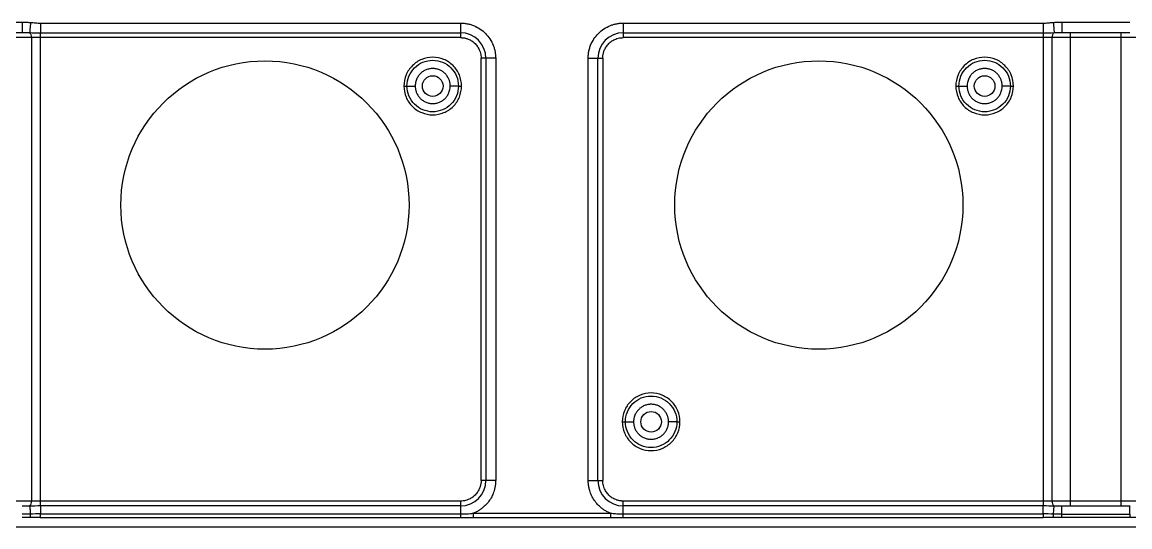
# Model space of a CAD drawing. Header units: millimetres. Extents: x -1 to 1576, y 30 to 633.
# Drawn here: x 930.4 to 1038, y 129.6 to 178.6 of the extents above; entities that cross this region are included whole.
import ezdxf

# ---------------------------------------------------------------- set-up
doc = ezdxf.new("R2010")
doc.units = ezdxf.units.MM

msp = doc.modelspace()

# ---------------------------------------------------------------- linework, layer by layer
at = {"color": 7, "linetype": 'Continuous', "lineweight": 25}
for p, q in [((923.77, 178.61), (930.39, 178.61)), ((923.77, 177.61), (930.39, 177.61)), ((932.18, 178.53), (972.99, 178.53)), ((972.99, 178.53), (972.99, 177.11)), ((988.81, 178.53), (1029.62, 178.53)), ((988.81, 178.53), (988.81, 177.11)), ((1031.36, 177.61), (1031.41, 177.62)), ((1031.41, 178.61), (1038.03, 178.61)), ((1031.41, 177.61), (1038.03, 177.61)), ((1032.24, 177.61), (1032.24, 131.61)), ((1037.2, 131.61), (1037.2, 177.61)), ((972.99, 177.11), (881.17, 177.11)), ((931.31, 177.11), (931.31, 132.11)), ((932.18, 177.58), (972.99, 177.58)), ((932.18, 131.64), (932.18, 177.58)), ((988.81, 177.58), (1029.62, 177.58)), ((1080.63, 177.11), (988.81, 177.11)), ((1029.62, 177.58), (1029.62, 131.64)), ((1030.5, 132.11), (1030.5, 177.11)), ((976.41, 175.11), (974.99, 175.11)), ((974.99, 134.11), (974.99, 175.11)), ((975.46, 175.11), (975.46, 134.11)), ((976.41, 175.11), (976.41, 134.11)), ((985.4, 134.11), (985.4, 175.11)), ((985.4, 175.11), (986.81, 175.11)), ((986.34, 134.11), (986.34, 175.11)), ((986.81, 175.11), (986.81, 134.11)), ((976.41, 134.11), (974.99, 134.11)), ((985.4, 134.11), (986.81, 134.11)), ((972.99, 132.11), (881.17, 132.11)), ((930.44, 131.61), (930.39, 131.61)), ((972.99, 131.64), (932.18, 131.64)), ((972.99, 132.11), (972.99, 130.87)), ((988.81, 130.87), (988.81, 132.11)), ((1080.63, 132.11), (988.81, 132.11)), ((1029.62, 131.64), (988.81, 131.64)), ((1031.41, 131.6), (1031.31, 131.61)), ((1038.03, 131.61), (1031.41, 131.61)), ((1038.08, 131.61), (1038.03, 131.61)), ((932.18, 130.87), (972.99, 130.87)), ((972.99, 130.5), (932.18, 130.5)), ((974.25, 130.94), (987.55, 130.94)), ((987.55, 130.5), (974.25, 130.5)), ((988.81, 130.87), (1029.62, 130.87)), ((1029.62, 130.5), (988.81, 130.5)), ((1031.41, 130.84), (1038.03, 130.84)), ((1038.03, 130.51), (1031.41, 130.51)), ((1038.03, 130.84), (1038.03, 130.51)), ((866.85, 129.61), (1148.02, 129.61))]:
    msp.add_line(p, q, dxfattribs=at)
for centre in [(953.99, 160.86), (1007.81, 160.86)]:
    msp.add_circle(centre, 14, dxfattribs=at)
at = {"color": 141}
for centre in [(970.29, 172.41), (1023.92, 172.41), (991.51, 139.81)]:
    msp.add_circle(centre, 1, dxfattribs=at)
at = {"color": 7, "linetype": 'Continuous', "lineweight": 25}
for centre, radius, start, end in [((930.75, 177.19), 0.562, 352.1767, 47.5651), ((972.99, 175.11), 2.47, 0, 90), ((988.81, 175.11), 2.47, 90, 180), ((1031.05, 177.19), 0.562, 132.435, 187.8232), ((972.99, 134.11), 2.47, 270, 360), ((988.81, 134.11), 2.47, 180, 270), ((930.75, 132.04), 0.562, 312.435, 7.8232), ((1031.05, 132.04), 0.562, 172.1767, 227.5651)]:
    msp.add_arc(centre, radius, start, end, dxfattribs=at)
for points, knots in [([(930.39, 178.61), (930.54, 178.61), (930.82, 178.61), (931.09, 178.59), (931.21, 178.59)], [0, 0, 0, 0, 0.556213, 1, 1, 1, 1]), ([(930.39, 178.61), (930.39, 178.48), (930.39, 178.35), (930.39, 178.11), (930.39, 178), (930.39, 177.81), (930.39, 177.74), (930.39, 177.64), (930.39, 177.61), (930.39, 177.61)], [0, 0, 0, 0, 0.25, 0.25, 0.5, 0.5, 0.75, 0.75, 1, 1, 1, 1]), ([(931.21, 178.59), (931.19, 178.35), (931.17, 178.12), (931.14, 177.77), (931.13, 177.64), (931.13, 177.6)], [0, 0, 0, 0, 0.5, 0.5, 1, 1, 1, 1]), ([(931.21, 178.59), (931.29, 178.58), (931.46, 178.57), (931.71, 178.54), (931.95, 178.53), (932.1, 178.53), (932.18, 178.53)], [0, 0, 0, 0, 0.26275, 0.514851, 0.767475, 1, 1, 1, 1]), ([(932.18, 178.53), (932.18, 178.32), (932.18, 178.12), (932.18, 177.78), (932.18, 177.65), (932.18, 177.58)], [0, 0, 0, 0, 0.5, 0.5, 1, 1, 1, 1]), ([(972.99, 178.53), (973.05, 178.53), (973.18, 178.52), (973.36, 178.51), (973.54, 178.48), (973.72, 178.45), (973.9, 178.41), (974.07, 178.35), (974.41, 178.23), (974.88, 177.99), (975.42, 177.54), (975.87, 177), (976.13, 176.49), (976.28, 176.07), (976.35, 175.75), (976.4, 175.44), (976.4, 175.22), (976.41, 175.11)], [0, 0, 0, 0, 0.034552, 0.068858, 0.103016, 0.137128, 0.171294, 0.205615, 0.240191, 0.37006, 0.500029, 0.629897, 0.759866, 0.820152, 0.879909, 0.939678, 1, 1, 1, 1]), ([(985.4, 175.11), (985.4, 175.17), (985.4, 175.3), (985.41, 175.48), (985.44, 175.66), (985.47, 175.84), (985.52, 176.02), (985.57, 176.2), (985.69, 176.53), (985.94, 177), (986.38, 177.54), (986.92, 177.99), (987.43, 178.25), (987.86, 178.4), (988.17, 178.47), (988.49, 178.52), (988.7, 178.52), (988.81, 178.53)], [0, 0, 0, 0, 0.034552, 0.068858, 0.103016, 0.137128, 0.171294, 0.205615, 0.240191, 0.37006, 0.500029, 0.629897, 0.759866, 0.820152, 0.879909, 0.939678, 1, 1, 1, 1]), ([(1029.62, 178.53), (1029.7, 178.53), (1029.86, 178.53), (1030.09, 178.54), (1030.34, 178.57), (1030.51, 178.58), (1030.59, 178.59)], [0, 0, 0, 0, 0.232371, 0.485289, 0.737412, 1, 1, 1, 1]), ([(1029.62, 178.53), (1029.62, 178.32), (1029.62, 178.12), (1029.62, 177.78), (1029.62, 177.65), (1029.62, 177.58)], [0, 0, 0, 0, 0.5, 0.5, 1, 1, 1, 1]), ([(1030.59, 178.59), (1030.65, 178.59), (1030.77, 178.6), (1030.96, 178.61), (1031.18, 178.61), (1031.33, 178.61), (1031.41, 178.61)], [0, 0, 0, 0, 0.207871, 0.443757, 0.707773, 1, 1, 1, 1]), ([(1030.59, 178.59), (1030.61, 178.35), (1030.63, 178.12), (1030.66, 177.77), (1030.67, 177.64), (1030.67, 177.6)], [0, 0, 0, 0, 0.5, 0.5, 1, 1, 1, 1]), ([(1031.41, 178.61), (1031.41, 178.35), (1031.41, 178.09), (1031.41, 177.72), (1031.41, 177.61), (1031.41, 177.61)], [0, 0, 0, 0, 0.5, 0.5, 1, 1, 1, 1]), ([(972.99, 177.11), (973.03, 177.11), (973.12, 177.11), (973.24, 177.1), (973.37, 177.08), (973.49, 177.05), (973.61, 177.02), (973.82, 176.94), (974.1, 176.8), (974.41, 176.54), (974.67, 176.22), (974.84, 175.9), (974.93, 175.61), (974.98, 175.36), (974.99, 175.2), (974.99, 175.11)], [0, 0, 0, 0, 0.040276, 0.080243, 0.120058, 0.159883, 0.199877, 0.240199, 0.370043, 0.500057, 0.629901, 0.759916, 0.840121, 0.919721, 1, 1, 1, 1]), ([(986.81, 175.11), (986.81, 175.16), (986.81, 175.24), (986.83, 175.36), (986.84, 175.49), (986.87, 175.61), (986.91, 175.73), (986.98, 175.94), (987.13, 176.22), (987.39, 176.54), (987.7, 176.8), (988.02, 176.96), (988.31, 177.06), (988.56, 177.1), (988.73, 177.11), (988.81, 177.11)], [0, 0, 0, 0, 0.040276, 0.080243, 0.120058, 0.159883, 0.199877, 0.240199, 0.370043, 0.500057, 0.629901, 0.759916, 0.840121, 0.919721, 1, 1, 1, 1]), ([(973.09, 172.41), (973.09, 172.78), (973.02, 173.15), (972.74, 173.82), (972.53, 174.13), (972.01, 174.65), (971.7, 174.86), (971.02, 175.14), (970.66, 175.21), (969.92, 175.21), (969.56, 175.14), (968.88, 174.86), (968.57, 174.65), (968.05, 174.13), (967.84, 173.82), (967.56, 173.15), (967.49, 172.78), (967.49, 172.41)], [0, 0, 0, 0, 0.125, 0.125, 0.25, 0.25, 0.375, 0.375, 0.5, 0.5, 0.625, 0.625, 0.75, 0.75, 0.875, 0.875, 1, 1, 1, 1]), ([(967.79, 172.41), (967.79, 172.74), (967.86, 173.07), (968.11, 173.67), (968.29, 173.95), (968.75, 174.41), (969.03, 174.6), (969.64, 174.85), (969.96, 174.91), (970.62, 174.91), (970.95, 174.85), (971.55, 174.6), (971.83, 174.41), (972.29, 173.95), (972.48, 173.67), (972.73, 173.07), (972.79, 172.74), (972.79, 172.41)], [0, 0, 0, 0, 0.125, 0.125, 0.25, 0.25, 0.375, 0.375, 0.5, 0.5, 0.625, 0.625, 0.75, 0.75, 0.875, 0.875, 1, 1, 1, 1]), ([(1026.72, 172.41), (1026.72, 172.78), (1026.65, 173.15), (1026.37, 173.82), (1026.16, 174.13), (1025.64, 174.65), (1025.33, 174.86), (1024.66, 175.14), (1024.29, 175.21), (1023.56, 175.21), (1023.19, 175.14), (1022.51, 174.86), (1022.2, 174.65), (1021.69, 174.13), (1021.48, 173.82), (1021.2, 173.15), (1021.12, 172.78), (1021.12, 172.41)], [0, 0, 0, 0, 0.125, 0.125, 0.25, 0.25, 0.375, 0.375, 0.5, 0.5, 0.625, 0.625, 0.75, 0.75, 0.875, 0.875, 1, 1, 1, 1]), ([(1021.42, 172.41), (1021.42, 172.74), (1021.49, 173.07), (1021.74, 173.67), (1021.93, 173.95), (1022.39, 174.41), (1022.66, 174.6), (1023.27, 174.85), (1023.6, 174.91), (1024.25, 174.91), (1024.58, 174.85), (1025.18, 174.6), (1025.46, 174.41), (1025.92, 173.95), (1026.11, 173.67), (1026.36, 173.07), (1026.42, 172.74), (1026.42, 172.41)], [0, 0, 0, 0, 0.125, 0.125, 0.25, 0.25, 0.375, 0.375, 0.5, 0.5, 0.625, 0.625, 0.75, 0.75, 0.875, 0.875, 1, 1, 1, 1]), ([(971.99, 172.41), (971.99, 172.46), (971.99, 172.55), (971.97, 172.68), (971.95, 172.81), (971.91, 172.94), (971.84, 173.13), (971.71, 173.36), (971.5, 173.62), (971.24, 173.84), (970.95, 173.99), (970.63, 174.09), (970.29, 174.12), (969.96, 174.09), (969.64, 173.99), (969.34, 173.84), (969.08, 173.62), (968.87, 173.36), (968.73, 173.1), (968.64, 172.85), (968.6, 172.64), (968.59, 172.49), (968.59, 172.41)], [0, 0, 0, 0, 0.025179, 0.05013, 0.075011, 0.099978, 0.125186, 0.187587, 0.250092, 0.312501, 0.37501, 0.437474, 0.50004, 0.562505, 0.625066, 0.687464, 0.749971, 0.812374, 0.874873, 0.916678, 0.958145, 1, 1, 1, 1]), ([(1025.62, 172.41), (1025.62, 172.46), (1025.62, 172.55), (1025.61, 172.68), (1025.58, 172.81), (1025.54, 172.94), (1025.47, 173.13), (1025.35, 173.36), (1025.13, 173.62), (1024.88, 173.84), (1024.58, 173.99), (1024.26, 174.09), (1023.92, 174.12), (1023.59, 174.09), (1023.27, 173.99), (1022.97, 173.84), (1022.71, 173.62), (1022.5, 173.36), (1022.36, 173.1), (1022.28, 172.85), (1022.23, 172.64), (1022.23, 172.49), (1022.22, 172.41)], [0, 0, 0, 0, 0.025179, 0.05013, 0.075011, 0.099978, 0.125186, 0.187587, 0.250092, 0.312501, 0.37501, 0.437474, 0.50004, 0.562505, 0.625066, 0.687464, 0.749971, 0.812374, 0.874873, 0.916678, 0.958145, 1, 1, 1, 1]), ([(967.49, 172.41), (967.49, 172.05), (967.56, 171.68), (967.84, 171), (968.05, 170.69), (968.57, 170.17), (968.88, 169.97), (969.56, 169.69), (969.92, 169.61), (970.66, 169.61), (971.02, 169.69), (971.7, 169.97), (972.01, 170.17), (972.53, 170.69), (972.74, 171), (973.02, 171.68), (973.09, 172.05), (973.09, 172.41)], [0, 0, 0, 0, 0.125, 0.125, 0.25, 0.25, 0.375, 0.375, 0.5, 0.5, 0.625, 0.625, 0.75, 0.75, 0.875, 0.875, 1, 1, 1, 1]), ([(967.49, 172.41), (967.57, 172.41), (967.65, 172.41), (967.76, 172.41), (967.79, 172.41), (967.79, 172.41)], [0, 0, 0, 0, 0.5, 0.5, 1, 1, 1, 1]), ([(972.79, 172.41), (972.79, 172.09), (972.73, 171.76), (972.48, 171.15), (972.29, 170.88), (971.83, 170.41), (971.55, 170.23), (970.95, 169.98), (970.62, 169.91), (969.96, 169.91), (969.64, 169.98), (969.03, 170.23), (968.75, 170.41), (968.29, 170.88), (968.11, 171.15), (967.86, 171.76), (967.79, 172.09), (967.79, 172.41)], [0, 0, 0, 0, 0.125, 0.125, 0.25, 0.25, 0.375, 0.375, 0.5, 0.5, 0.625, 0.625, 0.75, 0.75, 0.875, 0.875, 1, 1, 1, 1]), ([(967.79, 172.41), (967.79, 172.41), (967.88, 172.41), (968.17, 172.41), (968.38, 172.41), (968.59, 172.41)], [0, 0, 0, 0, 0.5, 0.5, 1, 1, 1, 1]), ([(968.59, 172.41), (968.59, 172.37), (968.59, 172.28), (968.61, 172.15), (968.64, 172.02), (968.67, 171.89), (968.74, 171.7), (968.87, 171.46), (969.08, 171.2), (969.34, 170.99), (969.64, 170.83), (969.96, 170.73), (970.29, 170.7), (970.62, 170.73), (970.95, 170.83), (971.24, 170.99), (971.5, 171.2), (971.71, 171.46), (971.85, 171.73), (971.94, 171.97), (971.98, 172.19), (971.99, 172.34), (971.99, 172.41)], [0, 0, 0, 0, 0.025108, 0.050018, 0.074887, 0.09987, 0.125122, 0.187514, 0.250079, 0.312484, 0.374988, 0.437452, 0.500017, 0.562482, 0.625047, 0.687453, 0.749962, 0.812367, 0.874868, 0.916676, 0.958145, 1, 1, 1, 1]), ([(972.79, 172.41), (972.79, 172.41), (972.7, 172.41), (972.41, 172.41), (972.2, 172.41), (971.99, 172.41)], [0, 0, 0, 0, 0.5, 0.5, 1, 1, 1, 1]), ([(972.79, 172.41), (972.79, 172.41), (972.82, 172.41), (972.93, 172.41), (973.01, 172.41), (973.09, 172.41)], [0, 0, 0, 0, 0.5, 0.5, 1, 1, 1, 1]), ([(1021.12, 172.41), (1021.2, 172.41), (1021.28, 172.41), (1021.39, 172.41), (1021.42, 172.41), (1021.42, 172.41)], [0, 0, 0, 0, 0.5, 0.5, 1, 1, 1, 1]), ([(1021.12, 172.41), (1021.12, 172.05), (1021.2, 171.68), (1021.48, 171), (1021.69, 170.69), (1022.2, 170.17), (1022.51, 169.97), (1023.19, 169.69), (1023.56, 169.61), (1024.29, 169.61), (1024.66, 169.69), (1025.33, 169.97), (1025.64, 170.17), (1026.16, 170.69), (1026.37, 171), (1026.65, 171.68), (1026.72, 172.05), (1026.72, 172.41)], [0, 0, 0, 0, 0.125, 0.125, 0.25, 0.25, 0.375, 0.375, 0.5, 0.5, 0.625, 0.625, 0.75, 0.75, 0.875, 0.875, 1, 1, 1, 1]), ([(1026.42, 172.41), (1026.42, 172.09), (1026.36, 171.76), (1026.11, 171.15), (1025.92, 170.88), (1025.46, 170.41), (1025.18, 170.23), (1024.58, 169.98), (1024.25, 169.91), (1023.6, 169.91), (1023.27, 169.98), (1022.66, 170.23), (1022.39, 170.41), (1021.93, 170.88), (1021.74, 171.15), (1021.49, 171.76), (1021.42, 172.09), (1021.42, 172.41)], [0, 0, 0, 0, 0.125, 0.125, 0.25, 0.25, 0.375, 0.375, 0.5, 0.5, 0.625, 0.625, 0.75, 0.75, 0.875, 0.875, 1, 1, 1, 1]), ([(1021.42, 172.41), (1021.42, 172.41), (1021.51, 172.41), (1021.81, 172.41), (1022.01, 172.41), (1022.22, 172.41)], [0, 0, 0, 0, 0.5, 0.5, 1, 1, 1, 1]), ([(1022.22, 172.41), (1022.23, 172.37), (1022.23, 172.28), (1022.24, 172.15), (1022.27, 172.02), (1022.31, 171.89), (1022.37, 171.7), (1022.5, 171.46), (1022.71, 171.2), (1022.97, 170.99), (1023.27, 170.83), (1023.59, 170.73), (1023.92, 170.7), (1024.26, 170.73), (1024.58, 170.83), (1024.88, 170.99), (1025.13, 171.2), (1025.35, 171.46), (1025.49, 171.73), (1025.57, 171.97), (1025.62, 172.19), (1025.62, 172.34), (1025.62, 172.41)], [0, 0, 0, 0, 0.025108, 0.050018, 0.074887, 0.09987, 0.125122, 0.187514, 0.250079, 0.312484, 0.374988, 0.437452, 0.500017, 0.562482, 0.625047, 0.687453, 0.749962, 0.812367, 0.874868, 0.916676, 0.958145, 1, 1, 1, 1]), ([(1026.42, 172.41), (1026.42, 172.41), (1026.34, 172.41), (1026.04, 172.41), (1025.83, 172.41), (1025.62, 172.41)], [0, 0, 0, 0, 0.5, 0.5, 1, 1, 1, 1]), ([(1026.42, 172.41), (1026.42, 172.41), (1026.46, 172.41), (1026.57, 172.41), (1026.65, 172.41), (1026.72, 172.41)], [0, 0, 0, 0, 0.5, 0.5, 1, 1, 1, 1]), ([(994.31, 139.81), (994.31, 140.18), (994.24, 140.55), (993.96, 141.22), (993.75, 141.53), (993.23, 142.05), (992.92, 142.26), (992.24, 142.54), (991.88, 142.61), (991.14, 142.61), (990.78, 142.54), (990.1, 142.26), (989.79, 142.05), (989.27, 141.53), (989.06, 141.22), (988.78, 140.55), (988.71, 140.18), (988.71, 139.81)], [0, 0, 0, 0, 0.125, 0.125, 0.25, 0.25, 0.375, 0.375, 0.5, 0.5, 0.625, 0.625, 0.75, 0.75, 0.875, 0.875, 1, 1, 1, 1]), ([(989.01, 139.81), (989.01, 140.14), (989.08, 140.47), (989.33, 141.07), (989.51, 141.35), (989.97, 141.81), (990.25, 142), (990.86, 142.25), (991.18, 142.31), (991.84, 142.31), (992.17, 142.25), (992.77, 142), (993.05, 141.81), (993.51, 141.35), (993.7, 141.07), (993.95, 140.47), (994.01, 140.14), (994.01, 139.81)], [0, 0, 0, 0, 0.125, 0.125, 0.25, 0.25, 0.375, 0.375, 0.5, 0.5, 0.625, 0.625, 0.75, 0.75, 0.875, 0.875, 1, 1, 1, 1]), ([(993.21, 139.81), (993.21, 139.86), (993.21, 139.95), (993.19, 140.08), (993.17, 140.21), (993.13, 140.34), (993.06, 140.53), (992.93, 140.76), (992.72, 141.02), (992.46, 141.24), (992.17, 141.39), (991.85, 141.49), (991.51, 141.52), (991.18, 141.49), (990.86, 141.39), (990.56, 141.24), (990.3, 141.02), (990.09, 140.76), (989.95, 140.5), (989.86, 140.25), (989.82, 140.04), (989.81, 139.89), (989.81, 139.81)], [0, 0, 0, 0, 0.025179, 0.05013, 0.075011, 0.099978, 0.125186, 0.187587, 0.250092, 0.312501, 0.375011, 0.437474, 0.50004, 0.562505, 0.625066, 0.687464, 0.749971, 0.812374, 0.874873, 0.916678, 0.958145, 1, 1, 1, 1]), ([(988.71, 139.81), (988.79, 139.81), (988.87, 139.81), (988.98, 139.81), (989.01, 139.81), (989.01, 139.81)], [0, 0, 0, 0, 0.5, 0.5, 1, 1, 1, 1]), ([(988.71, 139.81), (988.71, 139.45), (988.78, 139.08), (989.06, 138.4), (989.27, 138.09), (989.79, 137.57), (990.1, 137.37), (990.78, 137.09), (991.14, 137.01), (991.88, 137.01), (992.24, 137.09), (992.92, 137.37), (993.23, 137.57), (993.75, 138.09), (993.96, 138.4), (994.24, 139.08), (994.31, 139.45), (994.31, 139.81)], [0, 0, 0, 0, 0.125, 0.125, 0.25, 0.25, 0.375, 0.375, 0.5, 0.5, 0.625, 0.625, 0.75, 0.75, 0.875, 0.875, 1, 1, 1, 1]), ([(994.01, 139.81), (994.01, 139.49), (993.95, 139.16), (993.7, 138.55), (993.51, 138.28), (993.05, 137.81), (992.77, 137.63), (992.17, 137.38), (991.84, 137.31), (991.18, 137.31), (990.86, 137.38), (990.25, 137.63), (989.97, 137.81), (989.51, 138.28), (989.33, 138.55), (989.08, 139.16), (989.01, 139.49), (989.01, 139.81)], [0, 0, 0, 0, 0.125, 0.125, 0.25, 0.25, 0.375, 0.375, 0.5, 0.5, 0.625, 0.625, 0.75, 0.75, 0.875, 0.875, 1, 1, 1, 1]), ([(989.01, 139.81), (989.01, 139.81), (989.1, 139.81), (989.39, 139.81), (989.6, 139.81), (989.81, 139.81)], [0, 0, 0, 0, 0.5, 0.5, 1, 1, 1, 1]), ([(989.01, 139.81), (989.01, 139.81), (989.1, 139.81), (989.39, 139.81), (989.6, 139.81), (989.81, 139.81)], [0, 0, 0, 0, 0.5, 0.5, 1, 1, 1, 1]), ([(989.81, 139.81), (989.81, 139.77), (989.81, 139.68), (989.83, 139.55), (989.86, 139.42), (989.89, 139.29), (989.96, 139.1), (990.09, 138.86), (990.3, 138.6), (990.56, 138.39), (990.86, 138.23), (991.18, 138.13), (991.51, 138.1), (991.84, 138.13), (992.17, 138.23), (992.46, 138.39), (992.72, 138.6), (992.93, 138.86), (993.07, 139.13), (993.16, 139.37), (993.2, 139.59), (993.21, 139.74), (993.21, 139.81)], [0, 0, 0, 0, 0.025108, 0.050018, 0.074887, 0.09987, 0.125122, 0.187514, 0.250079, 0.312484, 0.374988, 0.437452, 0.500017, 0.562482, 0.625047, 0.687453, 0.749962, 0.812367, 0.874868, 0.916676, 0.958145, 1, 1, 1, 1]), ([(994.01, 139.81), (994.01, 139.81), (993.92, 139.81), (993.63, 139.81), (993.42, 139.81), (993.21, 139.81)], [0, 0, 0, 0, 0.5, 0.5, 1, 1, 1, 1]), ([(994.01, 139.81), (994.01, 139.81), (994.04, 139.81), (994.15, 139.81), (994.23, 139.81), (994.31, 139.81)], [0, 0, 0, 0, 0.5, 0.5, 1, 1, 1, 1]), ([(974.99, 134.11), (974.99, 134.07), (974.99, 133.99), (974.98, 133.86), (974.96, 133.74), (974.93, 133.62), (974.89, 133.5), (974.82, 133.29), (974.68, 133.01), (974.41, 132.69), (974.1, 132.43), (973.78, 132.26), (973.49, 132.17), (973.24, 132.12), (973.08, 132.12), (972.99, 132.11)], [0, 0, 0, 0, 0.040276, 0.080243, 0.120058, 0.159883, 0.199877, 0.240199, 0.370043, 0.500057, 0.629901, 0.759916, 0.840121, 0.919721, 1, 1, 1, 1]), ([(976.41, 134.11), (976.4, 134.06), (976.4, 133.95), (976.39, 133.78), (976.37, 133.62), (976.34, 133.45), (976.31, 133.29), (976.23, 133.02), (976.09, 132.64), (975.83, 132.19), (975.5, 131.78), (975.16, 131.47), (974.84, 131.24), (974.56, 131.07), (974.35, 130.98), (974.25, 130.94)], [0, 0, 0, 0, 0.040883, 0.08158, 0.122187, 0.162802, 0.203521, 0.244441, 0.372171, 0.500035, 0.627766, 0.75563, 0.837187, 0.918385, 1, 1, 1, 1]), ([(987.55, 130.94), (987.5, 130.96), (987.4, 131), (987.25, 131.08), (987.1, 131.15), (986.96, 131.24), (986.82, 131.33), (986.6, 131.51), (986.3, 131.78), (985.98, 132.19), (985.72, 132.64), (985.55, 133.07), (985.46, 133.45), (985.41, 133.78), (985.4, 134), (985.4, 134.11)], [0, 0, 0, 0, 0.040883, 0.08158, 0.122187, 0.162802, 0.203521, 0.244441, 0.372171, 0.500035, 0.627766, 0.75563, 0.837187, 0.918385, 1, 1, 1, 1]), ([(988.81, 132.11), (988.77, 132.11), (988.68, 132.12), (988.56, 132.13), (988.44, 132.15), (988.31, 132.17), (988.19, 132.21), (987.99, 132.28), (987.7, 132.43), (987.39, 132.69), (987.13, 133.01), (986.96, 133.33), (986.87, 133.61), (986.82, 133.86), (986.81, 134.03), (986.81, 134.11)], [0, 0, 0, 0, 0.0402761, 0.0802426, 0.1200582, 0.159883, 0.1998773, 0.2401994, 0.3700431, 0.5000574, 0.6299012, 0.7599156, 0.8401208, 0.919721, 1, 1, 1, 1]), ([(931.13, 131.62), (931.13, 131.59), (931.14, 131.5), (931.16, 131.22), (931.18, 131.04), (931.19, 130.85)], [0, 0, 0, 0, 0.5, 0.5, 1, 1, 1, 1]), ([(932.18, 131.64), (932.18, 131.58), (932.18, 131.48), (932.18, 131.21), (932.18, 131.04), (932.18, 130.87)], [0, 0, 0, 0, 0.5, 0.5, 1, 1, 1, 1]), ([(1029.62, 130.87), (1029.62, 131.04), (1029.62, 131.21), (1029.62, 131.48), (1029.62, 131.58), (1029.62, 131.64)], [0, 0, 0, 0, 0.5, 0.5, 1, 1, 1, 1]), ([(1030.61, 130.85), (1030.63, 131.04), (1030.64, 131.22), (1030.66, 131.5), (1030.67, 131.59), (1030.67, 131.62)], [0, 0, 0, 0, 0.5, 0.5, 1, 1, 1, 1]), ([(1031.41, 130.84), (1031.41, 131.06), (1031.41, 131.26), (1031.41, 131.54), (1031.41, 131.61), (1031.41, 131.61)], [0, 0, 0, 0, 0.5, 0.5, 1, 1, 1, 1]), ([(1038.03, 130.84), (1038.03, 131.06), (1038.03, 131.26), (1038.03, 131.54), (1038.03, 131.61), (1038.03, 131.61)], [0, 0, 0, 0, 0.5, 0.5, 1, 1, 1, 1]), ([(931.18, 130.51), (931.06, 130.51), (930.8, 130.51), (930.54, 130.51), (930.39, 130.51)], [0, 0, 0, 0, 0.452244, 1, 1, 1, 1]), ([(932.18, 130.5), (932.04, 130.51), (931.71, 130.51), (931.38, 130.51), (931.18, 130.51)], [0, 0, 0, 0, 0.420474, 1, 1, 1, 1]), ([(972.99, 130.87), (973.09, 130.87), (973.3, 130.87), (973.61, 130.88), (973.93, 130.9), (974.14, 130.93), (974.25, 130.94)], [0, 0, 0, 0, 0.245457, 0.492199, 0.742868, 1, 1, 1, 1]), ([(974.25, 130.5), (974.17, 130.5), (973.95, 130.5), (973.63, 130.5), (973.29, 130.5), (973.08, 130.5), (972.99, 130.5)], [0, 0, 0, 0, 0.200515, 0.50786, 0.778848, 1, 1, 1, 1]), ([(974.25, 130.5), (974.25, 130.54), (974.25, 130.6), (974.25, 130.76), (974.25, 130.85), (974.25, 130.94)], [0, 0, 0, 0, 0.5, 0.5, 1, 1, 1, 1]), ([(987.55, 130.94), (987.55, 130.85), (987.55, 130.76), (987.55, 130.6), (987.55, 130.54), (987.55, 130.5)], [0, 0, 0, 0, 0.5, 0.5, 1, 1, 1, 1]), ([(987.55, 130.94), (987.64, 130.93), (987.81, 130.91), (988.06, 130.89), (988.31, 130.88), (988.56, 130.87), (988.73, 130.87), (988.81, 130.87)], [0, 0, 0, 0, 0.206312, 0.4081642, 0.6068367, 0.8036604, 1, 1, 1, 1]), ([(988.81, 130.5), (988.72, 130.5), (988.51, 130.5), (988.18, 130.5), (987.85, 130.5), (987.64, 130.5), (987.55, 130.5)], [0, 0, 0, 0, 0.221378, 0.492164, 0.7995, 1, 1, 1, 1]), ([(1030.62, 130.51), (1030.43, 130.51), (1030.09, 130.51), (1029.76, 130.51), (1029.62, 130.5)], [0, 0, 0, 0, 0.580575, 1, 1, 1, 1]), ([(1031.41, 130.51), (1031.26, 130.51), (1031, 130.51), (1030.74, 130.51), (1030.62, 130.51)], [0, 0, 0, 0, 0.548125, 1, 1, 1, 1]), ([(1038.82, 130.51), (1038.7, 130.51), (1038.44, 130.51), (1038.18, 130.51), (1038.03, 130.51)], [0, 0, 0, 0, 0.452244, 1, 1, 1, 1])]:
    msp.add_open_spline(points, degree=3, knots=knots, dxfattribs=at)
for points in [[(930.39, 177.61), (930.65, 177.61), (930.89, 177.61), (931.13, 177.6)], [(1030.67, 177.6), (1030.91, 177.61), (1031.15, 177.61), (1031.41, 177.61)], [(931.13, 177.6), (931.45, 177.59), (931.82, 177.58), (932.18, 177.58)], [(1029.62, 177.58), (1029.99, 177.58), (1030.35, 177.59), (1030.67, 177.6)], [(931.13, 131.62), (930.89, 131.61), (930.65, 131.61), (930.39, 131.61)], [(932.18, 131.64), (931.82, 131.64), (931.45, 131.63), (931.13, 131.62)], [(1030.67, 131.62), (1030.35, 131.63), (1029.99, 131.64), (1029.62, 131.64)], [(1031.41, 131.61), (1031.15, 131.61), (1030.91, 131.61), (1030.67, 131.62)], [(931.19, 130.85), (930.92, 130.85), (930.66, 130.84), (930.39, 130.84)], [(931.18, 130.51), (931.19, 130.58), (931.19, 130.71), (931.19, 130.85)], [(932.18, 130.87), (931.86, 130.87), (931.53, 130.86), (931.19, 130.85)], [(932.18, 130.5), (932.18, 130.58), (932.18, 130.71), (932.18, 130.87)], [(972.99, 130.87), (972.99, 130.71), (972.99, 130.58), (972.99, 130.5)], [(988.81, 130.5), (988.81, 130.58), (988.81, 130.71), (988.81, 130.87)], [(1029.62, 130.87), (1029.62, 130.71), (1029.62, 130.58), (1029.62, 130.5)], [(1030.61, 130.85), (1030.27, 130.86), (1029.95, 130.87), (1029.62, 130.87)], [(1030.62, 130.51), (1030.62, 130.58), (1030.61, 130.71), (1030.61, 130.85)], [(1031.41, 130.84), (1031.15, 130.84), (1030.88, 130.85), (1030.61, 130.85)], [(1031.41, 130.51), (1031.41, 130.58), (1031.41, 130.7), (1031.41, 130.84)]]:
    msp.add_open_spline(points, degree=3, dxfattribs=at)

doc.saveas('drawing.dxf')
